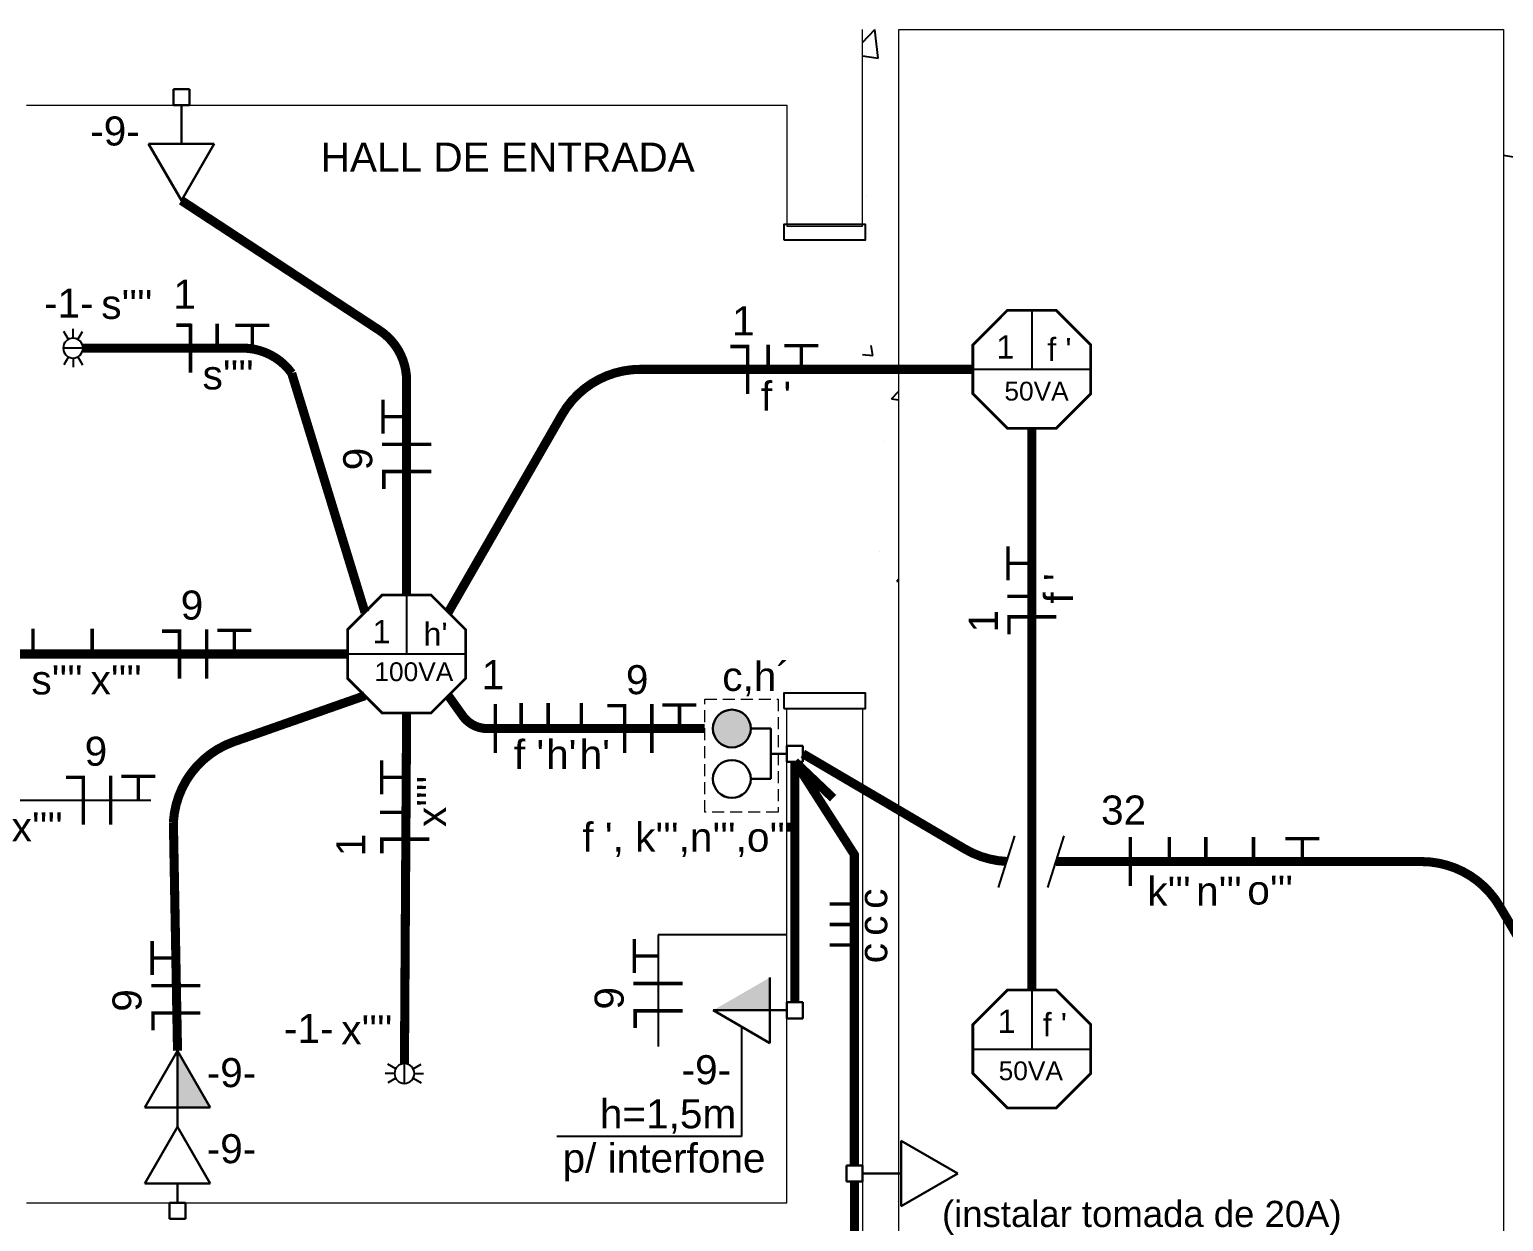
# Model space of a CAD drawing. Header units: millimetres. Extents: x 6597 to 20911, y -10306 to -132.
# Drawn here: x 14358.9 to 14846.4, y -5332.6 to -4938.4 of the extents above; entities that cross this region are included whole.
import ezdxf
from ezdxf.enums import TextEntityAlignment as Align

# ---------------------------------------------------------------- set-up
doc = ezdxf.new("R2010")
doc.units = ezdxf.units.MM
doc.header["$LTSCALE"] = 25
doc.header["$MEASUREMENT"] = 0
for name, pattern in [('DASHDOT2', [12.7, 6.35, -3.175, 0, -3.175]), ('Dashed', [0.75, 0.5, -0.25]), ('HIDDEN', [9.525, 6.35, -3.175])]:
    doc.linetypes.add(name, pattern=pattern)
for name, color, linetype in [('CIRCUITOS', 7, 'Continuous'), ('Iluminação1', 1, 'Continuous'), ('MAAI - ELÉTRICA', 3, 'Continuous'), ('MAAI - VEGETAÇÃO', 106, 'Continuous')]:
    doc.layers.add(name, color=color, linetype=linetype)
for name, color, linetype, lineweight in [('EL-Condutos', 5, 'Continuous', 30), ('MAAI - ALVENARIA', 7, 'Continuous', 0), ('P-SIMBOL', 1, 'Continuous', 30), ('TEXTO', 7, 'Continuous', 30), ('TOMADAS', 1, 'Continuous', 20)]:
    doc.layers.add(name, color=color, linetype=linetype, lineweight=lineweight)
doc.styles.add('Arial', font='arial.ttf')

msp = doc.modelspace()

# ---------------------------------------------------------------- hatches: boundary and pattern name
at = {"layer": 'P-SIMBOL', "linetype": 'Continuous'}
for points in [[(14584.91, -5169.56), (14591.16, -5169.56), (14591.16, -5163.31), (14590.19, -5163.36), (14588.5, -5163.91), (14587.45, -5164.51), (14586.65, -5165.21), (14585.85, -5166.26), (14585.23, -5167.56), (14584.95, -5168.86), (14584.96, -5169.56)], [(14597.41, -5169.56), (14591.16, -5169.56), (14591.16, -5163.31), (14592.13, -5163.36), (14593.82, -5163.91), (14594.87, -5164.51), (14595.67, -5165.21), (14596.47, -5166.26), (14597.09, -5167.56), (14597.37, -5168.86), (14597.36, -5169.56)], [(14584.91, -5169.56), (14591.16, -5169.56), (14591.16, -5175.81), (14590.19, -5175.76), (14588.5, -5175.21), (14587.45, -5174.62), (14586.65, -5173.91), (14585.85, -5172.87), (14585.23, -5171.57), (14584.95, -5170.26), (14584.96, -5169.56)], [(14597.41, -5169.56), (14591.16, -5169.56), (14591.16, -5175.81), (14592.13, -5175.76), (14593.82, -5175.21), (14594.87, -5174.62), (14595.67, -5173.91), (14596.47, -5172.87), (14597.09, -5171.57), (14597.37, -5170.26), (14597.36, -5169.56)], [(14603.73, -5262.73), (14584.98, -5262.73), (14603.73, -5251.9)], [(14407.85, -5294.85), (14407.85, -5276.1), (14418.68, -5294.85)]]:
    msp.add_hatch(color=256, dxfattribs=at).paths.add_polyline_path(points)

# ---------------------------------------------------------------- linework, layer by layer
at = {"color": 7}
for p, q in [((14594.36, -5268.14), (14594.36, -5304.48)), ((14594.36, -5304.48), (14533.34, -5304.48))]:
    msp.add_line(p, q, dxfattribs=at)
for points in [[(14608.36, -5007.9), (14635.36, -5007.9), (14635.36, -5002.9), (14608.36, -5002.9)], [(14608.36, -5162.9), (14635.36, -5162.9), (14635.36, -5157.9), (14608.36, -5157.9)]]:
    msp.add_lwpolyline(points, close=True)
at = {"layer": 'CIRCUITOS'}
for p, q in [((14174.31, -5193.23), (14399.07, -5193.23)), ((14679.31, -5222.1), (14684.72, -5204.98)), ((14695.7, -5222.1), (14701.11, -5204.98)), ((14609.36, -5237.79), (14566.75, -5237.79)), ((14566.75, -5237.79), (14566.75, -5274.7))]:
    msp.add_line(p, q, dxfattribs=at)
for points, const_width in [([(14412.12, -5035.63), (14412.12, -5051.89)], 1.16), ([(14412.12, -5035.63), (14412.12, -5051.89)], 1.16), ([(14420.98, -5035.63), (14420.98, -5043.76)], 1.16), ([(14407.47, -5036.2), (14412.29, -5036.2)], 1.16), ([(14426.98, -5036.21), (14438.22, -5036.21)], 1.11), ([(14432.6, -5036.21), (14432.6, -5044.05)], 1.11), ([(14590.64, -5043.22), (14596.56, -5043.22)], 1.16), ([(14596.39, -5042.64), (14596.39, -5058.91)], 1.16), ([(14596.39, -5042.64), (14596.39, -5058.91)], 1.16), ([(14603.18, -5042.64), (14603.18, -5050.77)], 1.16), ([(14608.51, -5042.93), (14619.76, -5042.93)], 1.11), ([(14614.13, -5042.93), (14614.13, -5050.77)], 1.11), ([(14475.77, -5072.07), (14475.77, -5060.83)], 1.11), ([(14475.77, -5066.45), (14483.61, -5066.45)], 1.11), ([(14475.48, -5075.57), (14491.74, -5075.57)], 1.16), ([(14475.48, -5084.58), (14491.74, -5084.58)], 1.16), ([(14476.05, -5090.32), (14476.05, -5084.41)], 1.16), ([(14682.52, -5120.5), (14682.52, -5109.26)], 1.11), ([(14682.52, -5114.88), (14690.36, -5114.88)], 1.11), ([(14682.23, -5125.83), (14690.36, -5125.83)], 1.16), ([(14682.23, -5132.62), (14698.49, -5132.62)], 1.16), ([(14682.23, -5132.62), (14698.49, -5132.62)], 1.16), ([(14682.8, -5138.37), (14682.8, -5132.46)], 1.16), ([(14360.08, -5136.48), (14360.08, -5144.61)], 1.16), ([(14379.64, -5136.48), (14379.64, -5144.61)], 1.16), ([(14402.74, -5137.34), (14408.65, -5137.34)], 1.16), ([(14408.49, -5136.77), (14408.49, -5153.03)], 1.16), ([(14417.49, -5136.77), (14417.49, -5153.03)], 1.16), ([(14420.99, -5137.06), (14432.24, -5137.06)], 1.11), ([(14426.61, -5137.06), (14426.61, -5144.9)], 1.11), ([(14512.94, -5161.43), (14512.94, -5177.69)], 1.16), ([(14521.49, -5161.14), (14521.49, -5169.27)], 1.16), ([(14530.42, -5161.14), (14530.42, -5169.27)], 1.16), ([(14541.38, -5161.14), (14541.38, -5169.27)], 1.16), ([(14549.97, -5162.01), (14555.89, -5162.01)], 1.16), ([(14555.72, -5161.43), (14555.72, -5177.69)], 1.16), ([(14564.72, -5161.43), (14564.72, -5177.69)], 1.16), ([(14568.22, -5161.72), (14579.47, -5161.72)], 1.11), ([(14573.85, -5161.72), (14573.85, -5169.56)], 1.11), ([(14475.41, -5191.28), (14475.41, -5180.03)], 1.11), ([(14370.98, -5185.67), (14376.89, -5185.67)], 1.16), ([(14376.72, -5185.09), (14376.72, -5201.35)], 1.16), ([(14385.73, -5185.09), (14385.73, -5201.35)], 1.16), ([(14389.23, -5185.38), (14400.48, -5185.38)], 1.11), ([(14394.85, -5185.38), (14394.85, -5193.22)], 1.11), ([(14475.41, -5185.65), (14483.25, -5185.65)], 1.11), ([(14474.83, -5197.28), (14482.96, -5197.28)], 1.16), ([(14474.83, -5206.13), (14491.09, -5206.13)], 1.16), ([(14474.83, -5206.13), (14491.09, -5206.13)], 1.16), ([(14475.41, -5210.79), (14475.41, -5205.96)], 1.16), ([(14722.93, -5205.41), (14722.93, -5221.67)], 1.16), ([(14722.93, -5205.41), (14722.93, -5221.67)], 1.16), ([(14735.83, -5205.41), (14735.83, -5213.54)], 1.16), ([(14747.92, -5205.41), (14747.92, -5213.54)], 1.16), ([(14763.66, -5205.41), (14763.66, -5213.54)], 1.16), ([(14774.24, -5205.99), (14785.48, -5205.99)], 1.11), ([(14779.86, -5205.99), (14779.86, -5213.83)], 1.11), ([(14623.53, -5227.56), (14631.66, -5227.56)], 1.16), ([(14623.53, -5234.35), (14631.66, -5234.35)], 1.16), ([(14399.46, -5251.09), (14399.46, -5239.85)], 1.11), ([(14558.91, -5250.37), (14558.91, -5239.13)], 1.11), ([(14399.46, -5245.47), (14407.3, -5245.47)], 1.11), ([(14558.91, -5244.75), (14566.75, -5244.75)], 1.11), ([(14623.53, -5241.14), (14631.66, -5241.14)], 1.16), ([(14399.17, -5254.59), (14415.43, -5254.59)], 1.16), ([(14558.62, -5253.87), (14574.88, -5253.87)], 1.16), ([(14399.17, -5263.6), (14415.43, -5263.6)], 1.16), ([(14399.74, -5269.34), (14399.74, -5263.43)], 1.16), ([(14558.62, -5262.88), (14574.88, -5262.88)], 1.16), ([(14559.19, -5268.62), (14559.19, -5262.71)], 1.16)]:
    msp.add_lwpolyline(points, dxfattribs=dict(at, const_width=const_width))
at = {"layer": 'EL-Condutos', "const_width": 3}
for points in [[(14483.61, -5125.4), (14483.61, -5054.57, 0.252868), (14474.57, -5037.84), (14409.12, -4994.95)], [(14469.82, -5131.11), (14445.6, -5052.04, 0.240647), (14429.39, -5043.76), (14376.59, -5043.76)], [(14497.4, -5131.11), (14534.95, -5065.82, -0.268386), (14560.96, -5050.77), (14670.86, -5050.77)], [(14464.11, -5144.9), (14186.37, -5144.9, 0.40983), (14156.37, -5174.45), (14156.37, -5270.9)], [(14469.82, -5158.69), (14426.5, -5173.9, 0.303258), (14406.48, -5200.54), (14407.85, -5276.1)], [(14582.23, -5169.56), (14510.31, -5169.56, -0.24218), (14502.18, -5165.38), (14497.4, -5158.69)]]:
    msp.add_lwpolyline(points, format="xyb", dxfattribs=at)
for points in [[(14690.36, -5070.27), (14690.36, -5256.02)], [(14483.61, -5164.4), (14482.89, -5280.34)], [(14612.01, -5260.07), (14612.01, -5180.55)]]:
    msp.add_lwpolyline(points, dxfattribs=at)
at = {"layer": 'EL-Condutos', "linetype": 'Dashed', "const_width": 3}
for points in [[(14682.03, -5213.51, -0.121678), (14668.24, -5209.4), (14614.66, -5177.9)], [(14933.71, -5377.9), (14845.03, -5228.25, 0.264911), (14819.23, -5213.54), (14698.41, -5213.54)], [(14631.7, -5319.35), (14631.7, -5373.92, 0.414214), (14651.7, -5393.92), (14800.86, -5393.92, -0.414214), (14830.86, -5423.92), (14830.86, -6011.09)]]:
    msp.add_lwpolyline(points, format="xyb", dxfattribs=at)
for points in [[(14612.01, -5180.55), (14624.64, -5192.57)], [(14631.66, -5314.04), (14631.66, -5211.22), (14612.01, -5180.55)]]:
    msp.add_lwpolyline(points, dxfattribs=at)
at = {"layer": 'Iluminação1'}
for p, q in [((14690.36, -5031.27), (14690.36, -5050.77)), ((14670.86, -5050.77), (14709.86, -5050.77)), ((14483.61, -5125.4), (14483.61, -5144.9)), ((14464.11, -5144.9), (14503.11, -5144.9)), ((14690.36, -5256.02), (14690.36, -5275.52)), ((14670.86, -5275.52), (14709.86, -5275.52))]:
    msp.add_line(p, q, dxfattribs=at)
at = {"layer": 'Iluminação1', "const_width": 0.91}
for points in [[(14682.28, -5031.27), (14670.86, -5042.7), (14670.86, -5058.85), (14682.28, -5070.27), (14698.43, -5070.27), (14709.86, -5058.85), (14709.86, -5042.7), (14698.43, -5031.27)], [(14475.53, -5125.4), (14464.11, -5136.82), (14464.11, -5152.98), (14475.53, -5164.4), (14491.68, -5164.4), (14503.11, -5152.98), (14503.11, -5136.82), (14491.68, -5125.4)], [(14682.28, -5256.02), (14670.86, -5267.45), (14670.86, -5283.6), (14682.28, -5295.02), (14698.43, -5295.02), (14709.86, -5283.6), (14709.86, -5267.45), (14698.43, -5256.02)]]:
    msp.add_lwpolyline(points, close=True, dxfattribs=at)
at = {"layer": 'MAAI - ALVENARIA'}
for p, q in [((14634.36, -5003.4), (14634.36, -4938.4)), ((14646.36, -4938.4), (14846.36, -4938.4)), ((14646.36, -5387.9), (14646.36, -4938.4)), ((14846.36, -4938.4), (14846.36, -5387.9)), ((14357.86, -4963.4), (14609.36, -4963.4)), ((14609.36, -4963.4), (14609.36, -5003.4)), ((14609.36, -5003.4), (14634.36, -5003.4)), ((14609.36, -5326.4), (14609.36, -5162.9)), ((14609.36, -5162.9), (14634.36, -5162.9)), ((14634.36, -5162.9), (14634.36, -5344.4)), ((14357.86, -5326.4), (14609.36, -5326.4))]:
    msp.add_line(p, q, dxfattribs=at)
at = {"layer": 'MAAI - ELÉTRICA'}
for p, q in [((14376.59, -5043.76), (14370.03, -5043.76)), ((14376.59, -5043.76), (14370.03, -5043.76)), ((14482.89, -5286.91), (14482.89, -5280.34)), ((14482.89, -5286.91), (14482.89, -5280.34))]:
    msp.add_line(p, q, dxfattribs=at)
for points in [[(14371.76, -5040.87), (14370.24, -5038.23)], [(14373.31, -5040.48), (14373.31, -5037.43)], [(14374.86, -5040.87), (14376.39, -5038.23)], [(14371.76, -5046.65), (14370.24, -5049.29)], [(14373.31, -5047.04), (14373.31, -5050.09)], [(14374.86, -5046.65), (14376.39, -5049.29)], [(14479.61, -5283.62), (14476.57, -5283.62)], [(14480, -5282.07), (14477.36, -5280.55)], [(14485.79, -5282.07), (14488.42, -5280.55)], [(14486.18, -5283.62), (14489.22, -5283.62)], [(14480, -5285.17), (14477.36, -5286.7)], [(14485.79, -5285.17), (14488.42, -5286.7)]]:
    msp.add_lwpolyline(points, dxfattribs=at)
for centre, start, end in [((14373.31, -5043.76), 0, 180), ((14373.31, -5043.76), 180, 0), ((14482.89, -5283.62), 90, 270), ((14482.89, -5283.62), 270, 90)]:
    msp.add_arc(centre, 3.28, start, end, dxfattribs=at)
at = {"layer": 'MAAI - VEGETAÇÃO', "linetype": 'Continuous', "transparency": 33554559}
for p, q in [((14634.36, -4942.72), (14638.49, -4938.41)), ((14639.59, -4947.92), (14638.48, -4938.42)), ((14634.36, -4947.11), (14639.59, -4947.92)), ((14846.36, -4979.98), (14853.04, -4981.02)), ((14635.72, -4993.34), (14635.72, -4993.34)), ((14637.82, -5046.16), (14637.22, -5042.9)), ((14634.36, -5045.85), (14637.82, -5046.16)), ((14643.96, -5060.49), (14646.36, -5058)), ((14643.95, -5060.5), (14646.36, -5060.87)), ((14641.28, -5074.79), (14641.28, -5074.79)), ((14640, -5110.94), (14640, -5110.94)), ((14645.72, -5120.85), (14646.36, -5120.09)), ((14645.72, -5120.85), (14646.36, -5120.91)), ((14641.15, -5240.03), (14641.15, -5240.03)), ((14633.1, -5242.89), (14633.1, -5242.89)), ((14645.46, -5317.07), (14645.46, -5317.07)), ((14646.1, -5326), (14646.1, -5326))]:
    msp.add_line(p, q, dxfattribs=at)
at = {"layer": 'P-SIMBOL'}
for p, q in [((14406.47, -4958.09), (14411.77, -4958.09)), ((14406.47, -4963.4), (14406.47, -4958.09)), ((14411.77, -4958.09), (14411.77, -4963.4)), ((14411.77, -4963.4), (14406.47, -4963.4)), ((14409.12, -4976.2), (14409.12, -4963.4)), ((14409.12, -4994.95), (14398.3, -4976.2)), ((14398.3, -4976.2), (14419.95, -4976.2)), ((14419.95, -4976.2), (14409.12, -4994.95)), ((14597.41, -5169.56), (14604.11, -5169.56)), ((14604.11, -5186.23), (14604.11, -5169.56)), ((14609.36, -5180.55), (14609.36, -5175.25)), ((14609.36, -5175.25), (14614.66, -5175.25)), ((14614.66, -5175.25), (14614.66, -5180.55)), ((14609.36, -5177.9), (14604.11, -5177.9)), ((14614.66, -5180.55), (14609.36, -5180.55)), ((14597.41, -5186.23), (14604.11, -5186.23)), ((14603.73, -5251.9), (14603.73, -5273.55)), ((14584.98, -5262.73), (14603.73, -5262.73)), ((14603.73, -5273.55), (14584.98, -5262.73)), ((14603.73, -5262.73), (14609.36, -5262.73)), ((14609.36, -5260.07), (14609.36, -5265.38)), ((14614.66, -5260.07), (14609.36, -5260.07)), ((14614.66, -5260.07), (14614.66, -5265.38)), ((14614.66, -5265.38), (14609.36, -5265.38)), ((14397.03, -5294.85), (14407.85, -5276.1)), ((14407.85, -5276.1), (14418.68, -5294.85)), ((14407.85, -5276.1), (14407.85, -5294.85)), ((14407.85, -5276.1), (14418.68, -5294.85)), ((14407.85, -5288.91), (14407.85, -5301.25)), ((14418.68, -5294.85), (14397.03, -5294.85)), ((14397.03, -5320), (14407.85, -5301.25)), ((14407.85, -5301.25), (14418.68, -5320)), ((14647.16, -5305.87), (14665.91, -5316.69)), ((14647.16, -5327.52), (14647.16, -5305.87)), ((14629.05, -5319.35), (14629.05, -5314.04)), ((14629.05, -5314.04), (14634.36, -5314.04)), ((14634.36, -5314.04), (14634.36, -5319.35)), ((14647.16, -5316.69), (14634.36, -5316.69)), ((14665.91, -5316.69), (14647.16, -5327.52)), ((14418.68, -5320), (14397.03, -5320)), ((14407.85, -5320), (14407.85, -5326.4)), ((14634.36, -5319.35), (14629.05, -5319.35)), ((14405.2, -5326.4), (14410.51, -5326.4)), ((14405.2, -5331.7), (14405.2, -5326.4)), ((14410.51, -5326.4), (14410.51, -5331.7)), ((14410.51, -5331.7), (14405.2, -5331.7))]:
    msp.add_line(p, q, dxfattribs=at)
for centre in [(14591.16, -5169.56), (14591.16, -5186.23)]:
    msp.add_circle(centre, 6.25, dxfattribs=at)
at = {"layer": 'TOMADAS', "linetype": 'HIDDEN', "ltscale": 0.025}
msp.add_lwpolyline([(14582.23, -5197.26), (14582.23, -5159.85), (14606.43, -5159.85), (14606.43, -5197.26)], close=True, dxfattribs=at)

# ---------------------------------------------------------------- texts
at = {"layer": 'CIRCUITOS', "linetype": 'DASHDOT2', "style": 'Arial'}
for s, height, p in [('-9-', 9.6, (14378.97, -4976.76)), ('-1-', 9.6, (14363.71, -5033.68)), ("s''''", 9.6, (14382.63, -5034.1)), ('1', 9.6, (14406.45, -5030.74)), ('1', 9.6, (14591.24, -5039.55)), ('1', 7.68, (14678.64, -5047.23)), ("f '", 7.68, (14695.5, -5048.07)), ("s''''", 9.6, (14416.13, -5057.42)), ("f '", 9.6, (14600.78, -5064.43)), ('50VA', 6.221, (14681.3, -5061.1)), ('9', 9.6, (14408.9, -5133.53)), ('1', 7.68, (14472.3, -5141.36)), ("h'", 7.68, (14489.16, -5142.19)), ('100VA', 6.221, (14472.95, -5153.88)), ('1', 9.6, (14508.42, -5156.54)), ('c,h´', 9.6, (14588, -5157.11)), ("s''''", 9.6, (14359.53, -5158.27)), ("x''''", 9.6, (14379.09, -5158.27)), ('9', 9.6, (14556.13, -5158.19)), ('9', 9.6, (14377.14, -5181.85)), ("f '", 9.6, (14519.09, -5182.93)), ("h'", 9.6, (14529.75, -5182.93)), ("h'", 9.6, (14540.83, -5182.93)), ('32', 9.6, (14713.27, -5201.3)), ("x''''", 9.6, (14352.99, -5206.89)), ("f ', k''',n''',o'''", 9.6, (14541.72, -5210.26)), ("k'''", 9.6, (14728.55, -5228.16)), ("n'''", 9.6, (14744.69, -5228.16)), ("o'''", 9.6, (14761.63, -5227.75)), ('-1-', 9.6, (14443.07, -5273.52)), ("x''''", 9.6, (14461.99, -5273.94)), ('1', 7.68, (14679.08, -5270.21)), ("f '", 7.68, (14693.98, -5271.3)), ('-9-', 9.6, (14417.5, -5288.13)), ('-9-', 9.6, (14574.55, -5287.17)), ('50VA', 6.221, (14679.4, -5285.85)), ('-9-', 9.6, (14417.5, -5313.28)), ('(instalar tomada de 20A)', 8.64, (14660.66, -5334.37))]:
    msp.add_text(s, height=height, dxfattribs=at).set_placement(p)
for s, p in [('9', (14472.24, -5084.17)), ("f '", (14704.02, -5128.23)), ('1', (14679.13, -5137.77)), ("x''''", (14496.62, -5202.12)), ('1', (14469.94, -5211.81)), ('c', (14642.54, -5229.17)), ('c', (14642.55, -5238.09)), ('c', (14642.55, -5247.18)), ('9', (14395.93, -5263.19)), ('9', (14555.38, -5262.47))]:
    msp.add_text(s, height=9.6, rotation=90, dxfattribs=at).set_placement(p)
msp.add_text('h=1,5m', height=9.6, dxfattribs=at).set_placement((14592.62, -5301.75), align=Align.RIGHT)
at = {"layer": 'CIRCUITOS', "linetype": 'DASHDOT2', "insert": (14602.28, -5319.26), "char_height": 9.6, "width": 100.0722, "attachment_point": 9, "style": 'Arial'}
msp.add_mtext('\\pxt4;p/ interfone', dxfattribs=at)
at = {"layer": 'TEXTO', "linetype": 'DASHDOT2', "style": 'Arial'}
msp.add_text('HALL DE ENTRADA', height=9.6, dxfattribs=at).set_placement((14455.19, -4985.4))

doc.saveas('drawing.dxf')
